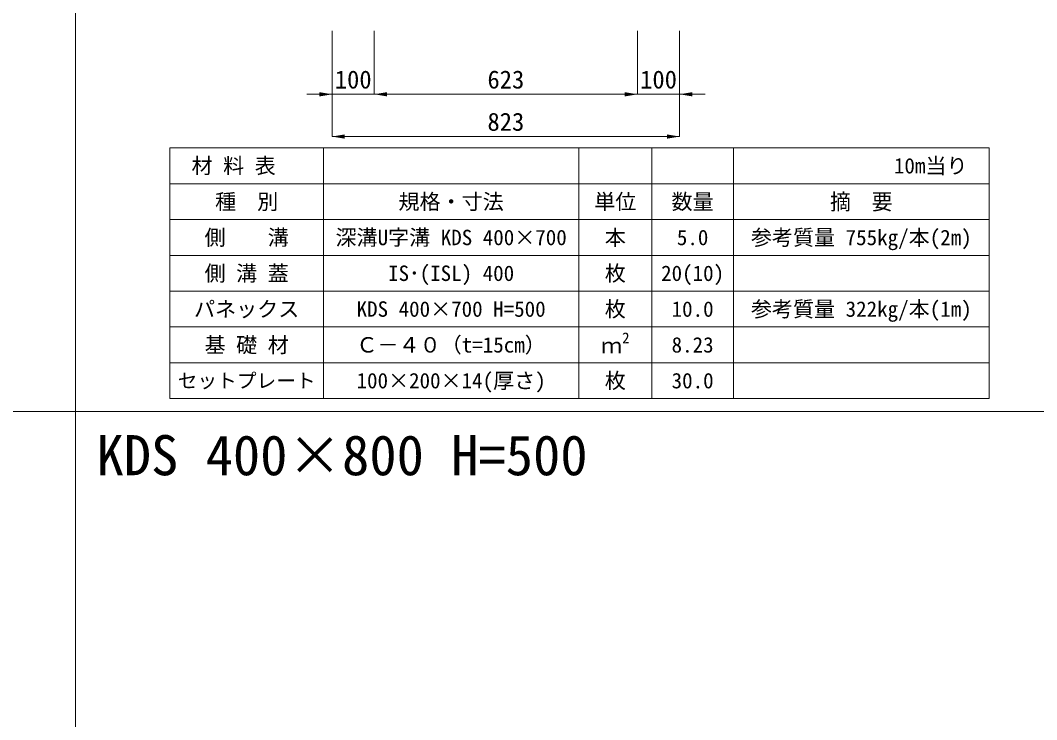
# Model space of a CAD drawing. Units: millimetres at full size. Extents: x 172874 to 217143, y 854931 to 903297.
# Drawn here: x 178744 to 181150, y 865502 to 867156 of the extents above; entities that cross this region are included whole.
import ezdxf
from ezdxf.enums import TextEntityAlignment as Align

# ---------------------------------------------------------------- set-up
doc = ezdxf.new("R2010")
doc.units = ezdxf.units.MM
doc.header["$LTSCALE"] = 20
for name, color, linetype, lineweight in [('Defpoints_3', 8, 'Continuous', 0), ('図枠', 5, 'Continuous', 13), ('寸法・材料表', 7, 'Continuous', 13), ('寸法線', 7, 'Continuous', 13)]:
    doc.layers.add(name, color=color, linetype=linetype, lineweight=lineweight)
doc.layers.add('文字', color=7, linetype='Continuous')
doc.styles.add('ＭＳ ゴシック', font='')
doc.styles.add('ＭＳ Ｐゴシック', font='')
doc.styles.get('ＭＳ ゴシック').set_extended_font_data('MS Gothic')
doc.styles.get('ＭＳ Ｐゴシック').set_extended_font_data('MS PGothic')

# ---------------------------------------------------------------- blocks, each defined once
blk = doc.blocks.new('filled_arrow')
at = {"color": 0, "linetype": 'Continuous', "lineweight": -2}
blk.add_solid([(7.5, 1.25), (0, 0), (7.5, -1.25)], dxfattribs=at)

msp = doc.modelspace()

# ---------------------------------------------------------------- linework, layer by layer
at = {"layer": 'Defpoints_3'}
for p, q in [((179098.25, 866854.9), (181037.15, 866854.9)), ((179098.25, 866854.9), (179098.25, 866769.71)), ((179461.25, 866854.9), (179461.25, 866769.71)), ((180066.25, 866854.9), (180066.25, 866769.71)), ((180238.55, 866854.9), (180238.55, 866769.71)), ((180432.15, 866854.9), (180432.15, 866769.71)), ((181037.15, 866854.9), (181037.15, 866769.71))]:
    msp.add_line(p, q, dxfattribs=at)
at = {"layer": '図枠'}
for p, q in [((178874.21, 874031.02), (178874.21, 854931.02)), ((172874.21, 866231.02), (193274.21, 866231.02))]:
    msp.add_line(p, q, dxfattribs=at)
at = {"layer": '寸法・材料表'}
for p, q in [((179098.25, 866769.71), (181037.15, 866769.71)), ((179098.25, 866769.71), (179098.25, 866261.51)), ((179461.25, 866769.71), (179461.25, 866261.51)), ((180066.25, 866769.71), (180066.25, 866261.51)), ((180238.55, 866769.71), (180238.55, 866261.51)), ((180432.15, 866769.71), (180432.15, 866261.51)), ((181037.15, 866769.71), (181037.15, 866261.51)), ((179098.25, 866685.01), (181037.15, 866685.01)), ((179098.25, 866600.31), (181037.15, 866600.31)), ((179098.25, 866515.61), (181037.15, 866515.61)), ((179098.25, 866430.91), (181037.15, 866430.91)), ((179098.25, 866346.21), (181037.15, 866346.21)), ((179098.25, 866261.51), (181037.15, 866261.51))]:
    msp.add_line(p, q, dxfattribs=at)
at = {"layer": '寸法線'}
for p, q in [((179481.92, 867131.42), (179481.92, 866981.42)), ((179481.92, 867131.42), (179481.92, 866881.42)), ((179581.92, 867131.42), (179581.92, 866981.42)), ((179581.92, 867131.42), (179581.92, 866981.42)), ((180204.7, 867131.42), (180204.7, 866981.42)), ((180204.7, 867131.42), (180204.7, 866981.42)), ((180304.7, 867131.42), (180304.7, 866981.42)), ((180304.7, 867131.42), (180304.7, 866881.42)), ((179421.92, 866981.42), (179641.92, 866981.42)), ((179581.92, 866981.42), (180204.7, 866981.42)), ((180144.7, 866981.42), (180364.7, 866981.42)), ((180304.7, 866881.42), (179481.92, 866881.42))]:
    msp.add_line(p, q, dxfattribs=at)

# ---------------------------------------------------------------- block references
at = {"layer": '寸法線', "xscale": 4, "yscale": 4, "rotation": 180}
for p in [(179481.92, 866981.42), (180204.7, 866981.42), (180204.7, 866981.42), (180304.7, 866881.42)]:
    msp.add_blockref('filled_arrow', p, dxfattribs=at)
at = {"layer": '寸法線', "xscale": 4, "yscale": 4}
for p in [(179581.92, 866981.42), (179581.92, 866981.42), (180304.7, 866981.42), (179481.92, 866881.42)]:
    msp.add_blockref('filled_arrow', p, dxfattribs=at)

# ---------------------------------------------------------------- texts
at = {"layer": '寸法・材料表', "style": 'ＭＳ ゴシック'}
msp.add_text('\u3000材 料 表', height=36.55, dxfattribs=at).set_placement((179099.41, 866812.3), align=Align.MIDDLE_LEFT)
msp.add_text('10m当り\u3000', height=36.55, dxfattribs=at).set_placement((181035.99, 866812.3), align=Align.MIDDLE_RIGHT)
for s, height, p in [('種\u3000別', 36.55, (179279.75, 866727.36)), ('規格・寸法', 36.55, (179763.75, 866727.36)), ('単位', 36.55, (180152.4, 866727.36)), ('数量', 36.55, (180335.35, 866727.36)), ('側\u3000\u3000溝', 36.55, (179279.75, 866642.66)), ('深溝U字溝 KDS 400×700', 36.55, (179763.75, 866642.66)), ('本', 36.55, (180152.4, 866642.66)), ('参考質量 755kg/本(2m)', 36.55, (180734.65, 866642.66)), ('5.0', 36.55, (180335.35, 866642.66)), ('側 溝 蓋', 36.55, (179279.75, 866557.96)), ('IS･(ISL) 400', 36.55, (179763.75, 866557.96)), ('枚', 36.55, (180152.4, 866557.96)), ('20(10)', 36.55, (180335.35, 866557.96)), ('パネックス', 36.55, (179279.75, 866473.26)), ('枚', 36.55, (180152.4, 866473.26)), ('参考質量 322kg/本(1m)', 36.55, (180734.65, 866473.26)), ('KDS 400×700 H=500', 36.55, (179763.75, 866473.26)), ('10.0', 36.55, (180335.35, 866473.26)), ('基 礎 材', 36.55, (179279.75, 866388.56)), ('Ｃ－４０（t=15cm）', 36.55, (179763.75, 866388.56)), ('8.23', 36.55, (180335.35, 866388.56)), ('セットプレート', 34.18, (179279.75, 866303.86)), ('100×200×14(厚さ)', 36.55, (179763.75, 866303.86)), ('枚', 36.55, (180152.4, 866303.86)), ('30.0', 36.55, (180335.35, 866303.86))]:
    msp.add_text(s, height=height, dxfattribs=at).set_placement(p, align=Align.MIDDLE_CENTER)
at = {"layer": '寸法・材料表', "style": 'ＭＳ Ｐゴシック', "width": 0.95}
msp.add_text('摘\u3000要', height=38.1, dxfattribs=at).set_placement((180734.65, 866727.36), align=Align.MIDDLE_CENTER)
at = {"layer": '寸法・材料表', "style": 'ＭＳ ゴシック'}
for s, height, p in [('2', 25.59, (180168.6, 866384.59)), ('ｍ', 36.55, (180118.75, 866357.64))]:
    msp.add_text(s, height=height, dxfattribs=at).set_placement(p, align=Align.BOTTOM_LEFT)
at = {"layer": '寸法線', "style": 'ＭＳ ゴシック'}
for s, p in [('100', (179531.92, 867016.42)), ('623', (179893.31, 867016.42)), ('100', (180254.7, 867016.42)), ('823', (179893.31, 866916.42))]:
    msp.add_text(s, height=42.72, dxfattribs=at).set_placement(p, align=Align.MIDDLE_CENTER)
at = {"layer": '文字', "style": 'ＭＳ ゴシック'}
msp.add_text('KDS 400×800 H=500', height=94.94, dxfattribs=at).set_placement((178924.21, 866051.52), align=Align.BOTTOM_LEFT)

doc.saveas('drawing.dxf')
